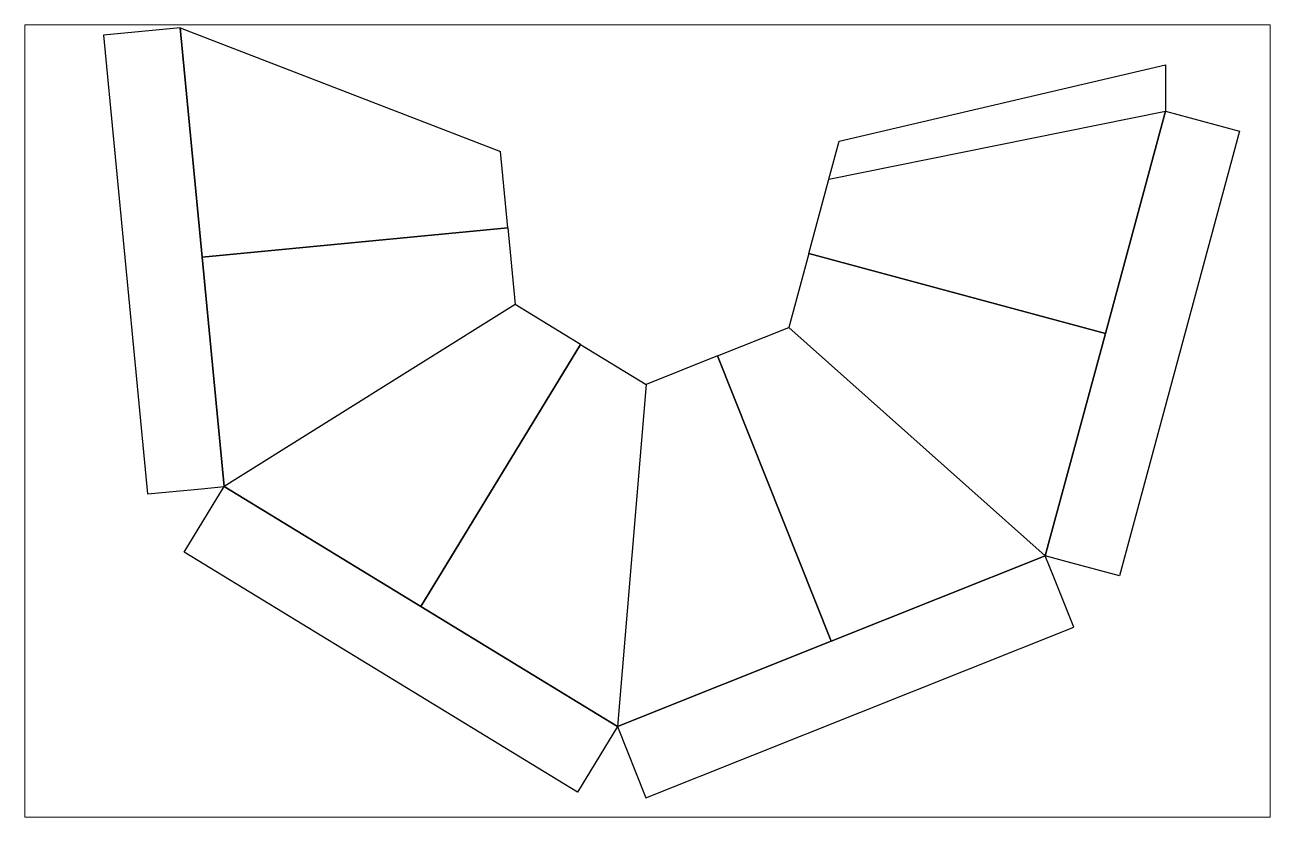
# Paper-space layout 'Pidámire' of a CAD drawing. Header units: millimetres. Extents: x 0 to 405, y 0 to 258.
# The model-space entities are those that its viewports show. They can reach past a viewport. Long polylines and large blocks are cut down to what shows.
import ezdxf

# ---------------------------------------------------------------- set-up
doc = ezdxf.new("R2010")
doc.units = ezdxf.units.MM

msp = doc.modelspace()

# ---------------------------------------------------------------- linework, layer by layer
for p, q in [((1440.19, 2077.59), (1415.31, 2075.2)), ((1447.36, 2002.93), (1440.19, 2077.59)), ((1440.19, 2077.59), (1447.36, 2002.93)), ((1440.19, 2077.59), (1544.51, 2037.37)), ((1415.31, 2075.2), (1429.64, 1925.89)), ((1654.81, 2040.74), (1761.09, 2065.62)), ((1761.09, 2065.62), (1761.04, 2050.52)), ((1651.46, 2028.35), (1761.04, 2050.52)), ((1741.47, 1978.12), (1761.04, 2050.52)), ((1761.04, 2050.52), (1741.47, 1978.12)), ((1761.04, 2050.52), (1785.18, 2044)), ((1785.18, 2044), (1746.03, 1899.19)), ((1651.46, 2028.35), (1654.81, 2040.74)), ((1546.9, 2012.49), (1544.51, 2037.37)), ((1644.94, 2004.22), (1651.46, 2028.35)), ((1546.9, 2012.49), (1447.36, 2002.93)), ((1447.36, 2002.93), (1546.9, 2012.49)), ((1546.9, 2012.49), (1549.29, 1987.6)), ((1447.36, 2002.93), (1454.52, 1928.28)), ((1454.52, 1928.28), (1447.36, 2002.93)), ((1644.94, 2004.22), (1638.41, 1980.08)), ((1644.94, 2004.22), (1741.47, 1978.12)), ((1741.47, 1978.12), (1644.94, 2004.22)), ((1549.29, 1987.6), (1454.52, 1928.28)), ((1549.29, 1987.6), (1454.52, 1928.28)), ((1549.29, 1987.6), (1454.52, 1928.28)), ((1549.29, 1987.6), (1454.52, 1928.28)), ((1570.63, 1974.58), (1549.29, 1987.6)), ((1615.19, 1970.82), (1638.41, 1980.08)), ((1638.41, 1980.08), (1721.9, 1905.72)), ((1638.41, 1980.08), (1721.9, 1905.72)), ((1570.63, 1974.58), (1518.55, 1889.21)), ((1518.55, 1889.21), (1570.63, 1974.58)), ((1570.63, 1974.58), (1591.97, 1961.56)), ((1741.47, 1978.12), (1721.9, 1905.72)), ((1721.9, 1905.72), (1741.47, 1978.12)), ((1615.19, 1970.82), (1591.97, 1961.56)), ((1615.19, 1970.82), (1652.24, 1877.94)), ((1652.24, 1877.94), (1615.19, 1970.82)), ((1591.97, 1961.56), (1582.57, 1850.15)), ((1591.97, 1961.56), (1582.57, 1850.15)), ((1429.64, 1925.89), (1447.12, 1927.57)), ((1447.12, 1927.57), (1454.52, 1928.28)), ((1450.65, 1921.93), (1454.52, 1928.28)), ((1518.55, 1889.21), (1454.52, 1928.28)), ((1454.52, 1928.28), (1518.55, 1889.21)), ((1518.55, 1889.21), (1454.52, 1928.28)), ((1454.52, 1928.28), (1518.55, 1889.21)), ((1441.5, 1906.94), (1450.65, 1921.93)), ((1569.55, 1828.81), (1441.5, 1906.94)), ((1652.24, 1877.94), (1721.9, 1905.72)), ((1721.9, 1905.72), (1652.24, 1877.94)), ((1729.08, 1903.78), (1721.9, 1905.72)), ((1724.65, 1898.81), (1721.9, 1905.72)), ((1746.03, 1899.19), (1729.08, 1903.78)), ((1731.16, 1882.5), (1724.65, 1898.81)), ((1518.55, 1889.21), (1582.57, 1850.15)), ((1582.57, 1850.15), (1518.55, 1889.21)), ((1582.57, 1850.15), (1518.55, 1889.21)), ((1591.83, 1826.93), (1731.16, 1882.5)), ((1652.24, 1877.94), (1582.57, 1850.15)), ((1582.57, 1850.15), (1652.24, 1877.94)), ((1582.57, 1850.15), (1569.55, 1828.81)), ((1582.57, 1850.15), (1591.83, 1826.93))]:
    msp.add_line(p, q)

psp = doc.layouts.new('Pidámire')

# ---------------------------------------------------------------- viewports
at = {"layer": '0'}
psp.add_viewport(center=(202.73, 129), size=(405.44, 257.9276), view_center_point=(1592.39, 1949.63), view_height=257.9276, dxfattribs=at)

doc.saveas('drawing.dxf')
